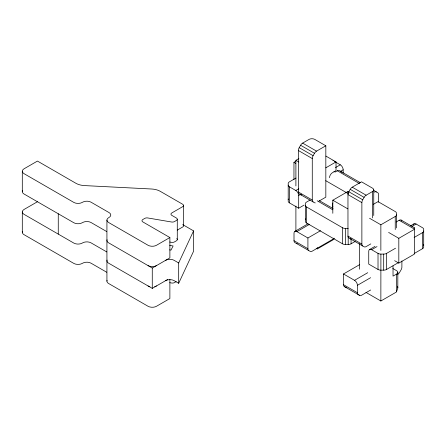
<?xml version="1.0" encoding="UTF-8"?>
<svg xmlns="http://www.w3.org/2000/svg" width="446" height="446" viewBox="0 0 446 446"><rect width="100%" height="100%" fill="white"/><g stroke="black" fill="none" stroke-linecap="round" stroke-linejoin="round"><path stroke-width="0.67" d="M365.954 292.392L380.862 301L396.433 292.013L397.81 288.116L397.832 272.378M397.826 287.876L397.603 286.22M165.656 280.645A5.976 3.451 0 0 1 174.107 280.645L178.684 283.288L178.684 262.956L193.57 230.883L182.871 224.706M178.684 283.288L193.57 251.215L193.57 230.883M315.311 202.902A4.07 2.347 -60 0 1 314.508 202.713L299.205 193.871A4.07 2.347 -60 0 1 298.363 192.009L298.363 150.514A4.07 2.347 -60 0 1 299.205 147.676L300.598 145.257A4.07 2.347 -60 0 1 302.633 143.11L309.045 139.408A4.07 2.347 0 0 1 314.798 139.408L325.831 145.781L325.831 197.149L318.868 201.168M313.114 201.904A4.07 2.347 -60 0 1 312.272 200.042L312.272 158.547A4.07 2.347 -60 0 1 313.114 155.71L314.508 153.29A4.07 2.347 -60 0 1 316.543 151.138L325.831 145.781M370.81 243.895L366.149 246.582A4.07 2.347 -60 0 1 364.114 246.783L348.805 237.947A4.07 2.347 -60 0 1 347.964 236.085L347.964 194.59A4.07 2.347 -60 0 1 348.805 191.752L350.205 189.333A4.07 2.347 -60 0 1 352.24 187.181L361.522 181.823L372.555 188.19A4.07 2.347 0 0 1 372.555 191.512L372.555 217.893M333.965 238.136L332.939 239.92L317.368 248.907L316.175 248.221M362.721 245.98A4.07 2.347 -60 0 1 361.873 244.113L361.873 202.618A4.07 2.347 -60 0 1 362.721 199.78L364.114 197.361A4.07 2.347 -60 0 1 366.149 195.214L372.555 191.512M37.436 201.743L24.051 209.464A5.976 3.451 0 0 0 24.051 214.348L73.813 243.076A5.976 3.451 0 0 0 82.265 243.076L82.616 242.875A5.976 3.451 0 0 1 91.068 242.875L106.789 251.945M295.899 185.932L295.899 160.298L298.892 158.57M293.953 179.554L293.953 162.338L295.754 161.301M177.24 230.147L182.654 227.02A2.988 1.723 0 0 0 183.016 224.84M169.881 237.54L156.496 245.267A5.976 3.451 0 0 1 148.044 245.267L108.679 222.537A5.976 3.451 0 0 1 108.679 217.659L109.03 217.458A5.976 3.451 0 0 0 109.03 212.575L91.068 202.205A5.976 3.451 0 0 0 82.616 202.205L82.265 202.412A5.976 3.451 0 0 1 73.813 202.412L24.051 173.678A5.976 3.451 0 0 1 24.051 168.8L37.436 161.073L75.876 183.267A13.949 8.05 0 0 0 84.511 185.592L151.657 189.009A13.949 8.05 0 0 1 160.292 191.34L182.676 204.262A2.988 1.723 0 0 1 182.654 206.688L171.827 212.937A2.988 1.723 0 0 0 171.827 215.379L176.404 218.022A2.988 1.723 0 0 1 176.404 220.458L174.492 221.567A2.988 1.723 0 0 1 171.532 222.002L147.726 217.955A2.988 1.723 0 0 0 144.772 218.389L142.854 219.499A2.988 1.723 0 0 0 142.854 221.935L169.881 237.54L169.881 257.872L152.27 268.04L108.679 242.875A5.976 3.451 0 0 1 107.057 239.725M295.988 178.054L289.398 181.856A4.07 2.347 0 0 0 288.205 183.518L288.205 201.196A4.07 2.347 0 0 0 289.398 202.858L298.686 208.215L304.094 205.093M325.792 167.83L336.022 161.926L336.022 170.628L332.409 172.714A4.07 2.347 -60 0 0 329.533 177.698M288.205 185.135A4.07 2.347 0 0 0 289.398 186.796L295.804 190.492L298.814 188.758M335.481 167.585L340.292 164.808A4.07 2.347 60 0 1 343.169 169.792L343.169 173.148M360.468 182.765L339.389 170.595A4.07 2.347 -60 0 0 337.354 170.796L335.141 172.072L333.959 171.392M298.686 208.215L298.686 195.476L301.089 194.088M340.164 171.532L343.169 169.792M107.057 260.057A5.976 3.451 0 0 0 108.679 263.207L152.27 288.372L167.651 279.497M310.076 200.037L306.586 202.055A4.07 2.347 0 0 0 305.393 203.716L305.393 221.389A4.07 2.347 0 0 0 306.586 223.05L342.522 243.8A4.07 2.347 0 0 0 345.399 244.492L348.192 244.492A4.07 2.347 0 0 0 351.069 243.8L355.133 241.453M176.164 281.599L174.492 282.569A2.988 1.723 0 0 1 171.532 283.004L169.748 282.697M332.816 213.294L332.816 200.209L347.194 191.908A4.07 2.347 -60 0 1 348.794 191.546M294.845 231.418L308.075 223.78M334.349 238.381L312.189 251.176A4.07 2.347 -60 0 1 310.154 251.377L294.845 242.54A4.07 2.347 -60 0 1 294.003 240.678L294.003 233.28A4.07 2.347 60 0 1 296.88 231.619L309.507 224.332M296.88 231.619L307.913 237.986L320.54 230.699M373.235 204.402L378.046 201.625L395.24 211.549A4.07 2.347 0 0 1 396.433 213.21L396.433 227.912M369.533 218.245L380.862 224.79L395.24 216.488A4.07 2.347 0 0 0 396.433 214.827M396.12 222.019L399.131 220.279A4.07 2.347 -60 0 1 401.896 221.093M369.578 249.492L374.991 246.37M410.459 225.893L414.066 223.808M398.551 262.543L386.57 269.456A4.07 2.347 0 0 1 383.694 270.148L380.901 270.148A4.07 2.347 0 0 1 378.018 269.456L368.736 264.099L368.736 251.36A4.07 2.347 60 0 1 371.613 249.699L377.026 246.571M411.892 226.44L416.101 224.009L422.507 227.711A4.07 2.347 0 0 1 423.7 229.372L423.7 247.045A4.07 2.347 0 0 1 422.507 248.706L414.122 253.551M388.617 232.427L398.819 238.315L414.39 229.328M346.804 287.519A4.07 2.347 -60 0 1 345.739 287.358L344.34 286.549A4.07 2.347 -60 0 1 343.498 284.687L343.498 273.967L359.727 264.595M371.613 249.699L378.018 253.395A4.07 2.347 0 0 0 380.901 254.081L383.694 254.081A4.07 2.347 0 0 0 386.57 253.395L395.557 248.21M414.122 237.489L422.507 232.645A4.07 2.347 0 0 0 423.7 230.983M343.498 273.967L354.531 280.333L367.755 272.701M370.665 290L361.684 295.185A4.07 2.347 -60 0 1 359.649 295.386L358.25 294.583A4.07 2.347 -60 0 1 357.408 292.715L357.408 285.317L370.632 277.685M394.615 260.681L398.819 263.107L414.39 254.12L414.39 227.8M392.792 268.492L396.639 270.716A4.07 2.347 0 0 1 396.639 274.039L393.026 276.124L393.026 265.911M305.393 205.327A4.07 2.347 0 0 0 306.586 206.989L342.522 227.739A4.07 2.347 0 0 0 345.399 228.424L348.192 228.424M169.748 242.033L171.532 242.334A2.988 1.723 0 0 0 174.492 241.899L176.404 240.795A2.988 1.723 0 0 0 176.755 238.593M169.697 245.395L173.109 245.975L171.002 250.111L169.636 249.883M325.942 156.106L336.022 161.926M302.633 143.11L316.543 151.138M334.467 161.446L340.292 164.808M300.598 145.257L314.508 153.29M373.386 190.219L377.768 192.75A4.07 2.347 -60 0 1 378.609 194.612L378.609 202.144M299.205 147.676L313.114 155.71M337.354 170.796L359.426 183.535M298.363 150.514L312.272 158.547M352.24 187.181L366.149 195.214M350.205 189.333L364.114 197.361M401.166 220.079L414.39 227.716M295.899 160.298L298.881 162.021M399.131 220.279L414.39 229.088M348.805 191.752L362.721 199.78M347.194 191.908L348.387 192.6M293.953 162.338L295.754 163.381M325.758 180.697L348.555 193.865M347.964 194.59L361.873 202.618M332.816 200.209L347.819 208.867M319.236 200.583L333.062 208.566M317.201 200.784L332.827 209.81M298.363 192.009L312.272 200.042M347.964 236.085L361.873 244.113M294.003 240.678L307.913 248.706A4.07 2.347 -60 0 0 308.755 250.574M343.498 284.687L357.408 292.715M344.34 286.549L359.649 295.386M178.684 262.956L174.107 260.313A5.976 3.451 0 0 0 165.656 260.313M106.789 231.613L91.068 222.537A5.976 3.451 0 0 0 82.616 222.537L82.265 222.744A5.976 3.451 0 0 1 73.813 222.744L24.051 194.016A5.976 3.451 0 0 1 22.556 190.576M106.789 272.283L91.068 263.207A5.976 3.451 0 0 0 82.616 263.207L82.265 263.408A5.976 3.451 0 0 1 73.813 263.408L24.051 234.68A5.976 3.451 0 0 1 22.556 231.24M422.507 232.645L422.507 248.706M401.891 260.982L401.891 267.031A4.07 2.347 -60 0 1 401.049 269.869L399.655 272.289A4.07 2.347 -60 0 1 397.62 274.441M398.819 238.315L398.819 263.107M396.639 274.039L396.639 291.656M395.24 216.488L395.24 229.573M386.57 253.395L386.57 269.456M383.694 254.081L383.694 270.148M380.862 224.79L380.862 250.423M380.901 254.081L380.862 301M378.018 253.395L378.018 269.456M373.748 189.851L373.748 215.541M359.392 243.572L359.392 269.206M351.069 239.117L351.069 243.8M348.192 236.458L348.192 244.492M345.399 228.424L345.399 244.492M342.522 227.739L342.522 243.8M332.532 208.639L332.532 203.95A4.07 2.347 0 0 1 332.928 202.947M317.368 247.524L317.368 248.907M307.913 237.986L307.913 248.706M306.586 206.989L306.586 223.05M295.899 206.024L295.899 230.967M289.398 186.796L289.398 202.858M183.529 205.478L183.529 225.81M177.279 219.242L177.279 239.574M169.881 279.564L169.881 298.541L156.496 306.268A5.976 3.451 0 0 1 148.044 306.268L108.679 283.539A5.976 3.451 0 0 1 107.057 280.395M152.27 268.04L152.27 288.372M106.928 220.101L106.928 281.103M58.264 213.768L58.264 234.1M22.3 171.242L22.3 191.574M22.3 211.906L22.3 232.238M374.333 192.142A4.07 2.347 -60 0 1 376.368 191.942M340.789 171.398A4.07 2.347 -60 0 1 341.508 172.373M332.928 206.57A4.07 2.347 0 0 1 332.532 205.567M295.804 190.492A4.07 2.347 60 0 1 298.686 195.476M288.205 199.585A4.07 2.347 0 0 1 288.328 199.016M332.933 160.699A4.07 2.347 0 0 1 333.106 160.761M301.669 194.846A4.07 2.347 -60 0 1 300.598 194.679M297.309 243.51A4.07 2.347 -60 0 1 296.244 243.349M305.393 219.778A4.07 2.347 0 0 1 305.7 218.88M413.425 224.567A4.07 2.347 60 0 1 416.101 224.009M423.46 244.642A4.07 2.347 0 0 1 423.7 245.434M351.275 238.917A4.07 2.347 -60 0 1 350.205 238.755M354.531 280.333A4.07 2.347 60 0 1 357.408 285.317M156.496 265.599A5.976 3.451 0 0 1 148.044 265.599M156.496 285.936A5.976 3.451 0 0 1 154.645 286.661M149.895 286.661A5.976 3.451 0 0 1 148.044 285.936"/></g></svg>
